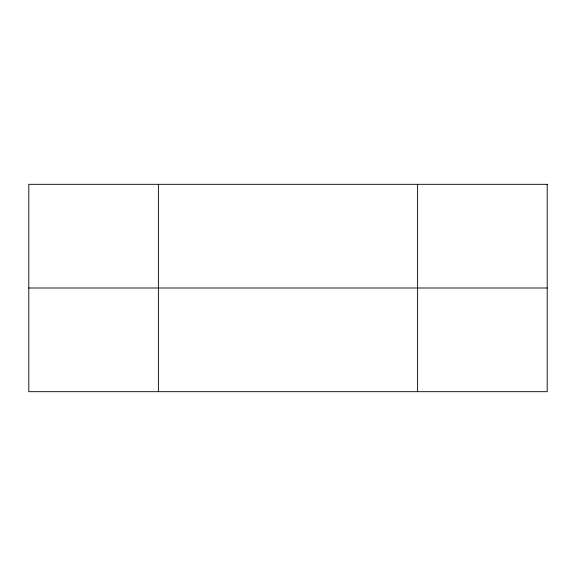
<?xml version="1.0" encoding="UTF-8"?>
<svg xmlns="http://www.w3.org/2000/svg" width="576" height="576" viewBox="0 0 576 576"><rect width="100%" height="100%" fill="white"/><g stroke="black" fill="none" stroke-linecap="round" stroke-linejoin="round"><path stroke-width="0.86" d="M28.8 288L547.2 288M417.6 184.32L417.6 391.68M158.4 184.32L158.4 391.68M547.2 184.32L28.8 184.32L28.8 391.68L547.2 391.68L547.2 184.32"/></g></svg>
